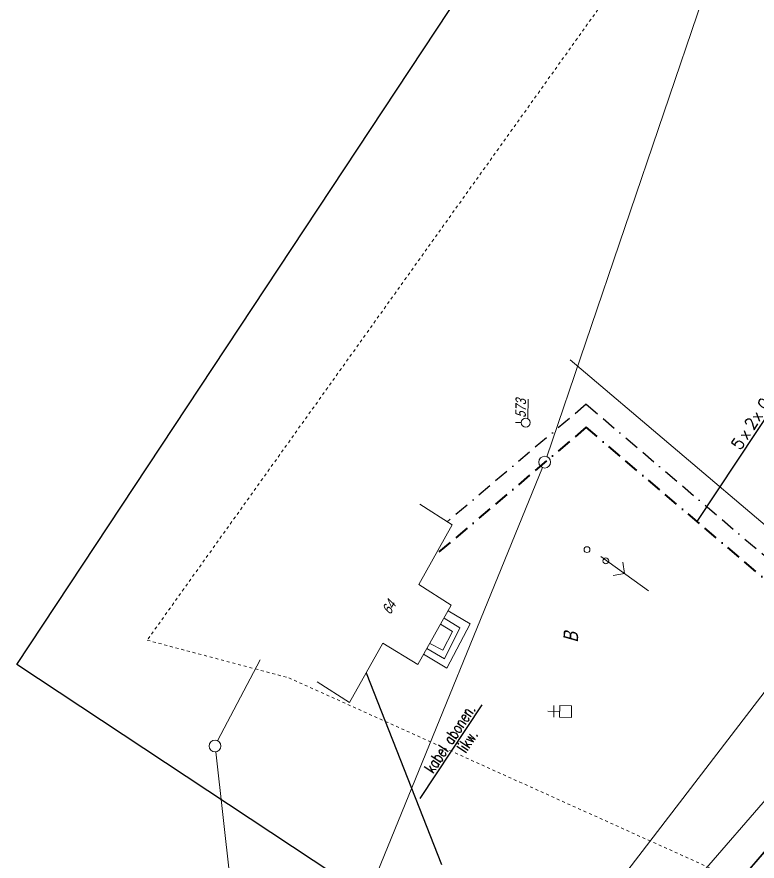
# Model space of a CAD drawing. Header units: millimetres. Extents: x 4848043 to 9699780, y 5827542 to 11659147.
# Drawn here: x 4848852 to 4848977.9, y 5829813.1 to 5829956.6 of the extents above; entities that cross this region are included whole.
import ezdxf
from ezdxf.enums import TextEntityAlignment as Align
from ezdxf.lldxf.tags import DXFTag

# ---------------------------------------------------------------- set-up
doc = ezdxf.new("R2010")
doc.units = ezdxf.units.MM
doc.header["$MEASUREMENT"] = 0
for name, pattern in [('0', [0]), ('BORDER', [1.75, 0.5, -0.25, 0.5, -0.25, 0, -0.25]), ('BUD', [0]), ('GUZ', [1, 0.5, -0.5]), ('SCH', [0]), ('UPW', [0])]:
    doc.linetypes.add(name, pattern=pattern)
doc.layers.get('0').update_dxf_attribs({"lineweight": 18})
for name, color, linetype, lineweight in [('EADTD_T_0', 7, '0', 18), ('EBTPO_L_6', 9, '0', 18), ('EBUPP_L_1', 7, 'BUD', 18), ('EDZPD_L_0', 251, '0', 18), ('EUZOU_T_0', 251, '0', 18), ('EUZPU_L_4', 251, 'GUZ', 18), ('SZAPM_T_0', 251, '0', 18), ('SZNPM_T_0', 251, '0', 18), ('TEL kable doziemne proj.', 32, 'BORDER', 30), ('TES kable doziemne proj.', 4, 'BORDER', 40), ('UEEPA_T_2', 251, '0', 18), ('UKKPOR_L_0', 36, '0', 18), ('UWWPO_L_0', 162, 'UPW', 18)]:
    doc.layers.add(name, color=color, linetype=linetype, lineweight=lineweight)
doc.layers.add('Kanaliza', color=36, linetype='DASHEDX2', lineweight=18, plot=False)
doc.layers.add('RYS layout', color=7, linetype='Continuous', lineweight=30, plot=False)
for name, color, linetype in [('TES kable napow. likw.', 9, 'LIN_NAPOW_LIKW'), ('TES opisy kabli abon.', 30, 'Continuous'), ('TES opisy kabli rozdz.', 30, 'Continuous'), ('TES rury', 6, 'Continuous')]:
    doc.layers.add(name, color=color, linetype=linetype)
doc.styles.add('SIMPLEX', font='simplex.shx', dxfattribs={"width": 0.8, "height": 1.5})
doc.styles.add('Simplex2', font='simplex.shx', dxfattribs={"width": 0.7})
doc.styles.get("Standard").update_dxf_attribs({"font": 'txt', "width": 0.8, "oblique": 15})
tags = doc.linetypes.add('DASHEDX2', pattern=[38.1, 25.4, -12.7]).pattern_tags.tags
tags[6:7] = [DXFTag(74, 4), DXFTag(75, 0), DXFTag(340, '0'), DXFTag(46, 1.0), DXFTag(50, 0.0), DXFTag(44, 0.0), DXFTag(45, 0.0)]
tags[4:5] = [DXFTag(74, 4), DXFTag(75, 0), DXFTag(340, '0'), DXFTag(46, 1.0), DXFTag(50, 0.0), DXFTag(44, 0.0), DXFTag(45, 0.0)]
doc.linetypes.add('LIN_NAPOW_LIKW', pattern='A,0.0001,[131,ltypeshp.shx,S=0.1,R=20,X=0.34023,Y=-0.12817],-0.1,[131,ltypeshp.shx,S=0.1,R=200,X=0.35977,Y=0.12817],-0.3,[135,l_napow.shx,S=0.1,R=0,X=-0.4,Y=0],-0.2,[135,l_napow.shx,S=0.1,R=180,X=0.2,Y=0],-0.2', length=0.8001)

# ---------------------------------------------------------------- blocks, each defined once
blk = doc.blocks.new('FIG_2')
at = {"color": 0}
for p, q in [((-0.00583, 0.491555), (-0.00583, 1.491555)), ((-0.50583, 0.991555), (0.49417, 0.991555)), ((0.49417, 0.491555), (-0.50583, 0.491555)), ((-0.50583, 0.491555), (-0.50583, -0.508445)), ((0.49417, -0.508445), (0.49417, 0.491555)), ((-0.50583, -0.508445), (0.49417, -0.508445))]:
    blk.add_line(p, q, dxfattribs=at)
blk = doc.blocks.new('OSM')
at = {"color": 0}
blk.add_line((0, 0.375), (0, 0.875), dxfattribs=at)
blk.add_circle((0, 0), 0.375, dxfattribs=at)
blk = doc.blocks.new('PNN')
at = {"color": 0}
for p, q in [((2.9395, 0.01539), (2.2324, 0.72249)), ((0.4395, 0.01539), (5.4395, 0.01539)), ((2.9395, 0.01539), (2.2324, -0.69171))]:
    blk.add_line(p, q, dxfattribs=at)
blk = doc.blocks.new('SLS')
at = {"color": 0}
blk.add_circle((0, 0), 0.25, dxfattribs=at)
blk.add_circle((0, 0), 0.25, dxfattribs=at)
blk = doc.blocks.new('KB-IWP')
at = {"style": 'SIMPLEX'}
for p in [(-1.218, 0.25), (0.637, 0.25)]:
    blk.add_text('x', height=1, dxfattribs=at).set_placement(p, align=Align.RIGHT)
at = {"style": 'SIMPLEX', "flags": 1}
blk.add_attdef('TYP-KAB', text='', height=0.5, dxfattribs=at).set_placement((-6.017, 0.25), align=Align.RIGHT)
at = {"style": 'SIMPLEX'}
for tag, p in [('POJ-KAB', (-2.134, 0.25)), ('DL-KAB', (-0.618, -1.25))]:
    blk.add_attdef(tag, text='', height=1, dxfattribs=at).set_placement(p, align=Align.RIGHT)
for tag, p in [('KONS-KAB', (-0.519, 0.25)), ('SR-ZYL', (2.116, 0.25)), ('SEP', (-0.022, -1.25))]:
    blk.add_attdef(tag, text='', height=1, dxfattribs=at).set_placement(p, align=Align.CENTER)
at = {"style": 'SIMPLEX', "flags": 1}
blk.add_attdef('REJ-SZAF', (6.387, 0.25), '', height=0.5, dxfattribs=at)
at = {"style": 'SIMPLEX'}
blk.add_attdef('DL-MON', (0.697, -1.25), '', height=1, dxfattribs=at)

msp = doc.modelspace()

# ---------------------------------------------------------------- linework, layer by layer
at = {"layer": 'EBTPO_L_6', "linetype": 'SCH'}
for p, q in [((4848929.06, 5829853.4), (4848925.32, 5829855.62)), ((4848927.35, 5829852.73), (4848924.64, 5829854.38)), ((4848926.1, 5829852.13), (4848924.06, 5829853.37)), ((4848927.35, 5829852.73), (4848924.71, 5829847.49)), ((4848925.14, 5829845.87), (4848929.06, 5829853.4)), ((4848924.42, 5829848.94), (4848926.1, 5829852.13)), ((4848922.22, 5829850.1), (4848924.42, 5829848.94)), ((4848925.14, 5829845.87), (4848921.17, 5829848.26)), ((4848924.71, 5829847.49), (4848921.74, 5829849.25))]:
    msp.add_line(p, q, dxfattribs=at)
at = {"layer": 'EBUPP_L_1', "linetype": 'BUD'}
for p, q in [((4848926.04, 5829870.23), (4848920.52, 5829873.75)), ((4848920.36, 5829860.13), (4848926.04, 5829870.23)), ((4848925.88, 5829856.61), (4848920.36, 5829860.13)), ((4848920.19, 5829846.51), (4848925.88, 5829856.61)), ((4848908.56, 5829840.04), (4848914.24, 5829850.14)), ((4848920.19, 5829846.51), (4848914.24, 5829850.14)), ((4848908.56, 5829840.04), (4848903.04, 5829843.56))]:
    msp.add_line(p, q, dxfattribs=at)
at = {"layer": 'EDZPD_L_0', "linetype": '0'}
for p, q in [((4849119.95, 5829976.75), (4848859.99, 5829677.64)), ((4849008.15, 5829847.96), (4848869.39, 5829688.44))]:
    msp.add_line(p, q, dxfattribs=at)
at = {"layer": 'EUZPU_L_4', "linetype": 'GUZ'}
for p, q in [((4848985.11, 5830005.84), (4848874.16, 5829850.64)), ((4848874.16, 5829850.64), (4848898.25, 5829844.24)), ((4848898.25, 5829844.24), (4848974.85, 5829809.67))]:
    msp.add_line(p, q, dxfattribs=at)
at = {"layer": 'Kanaliza', "ltscale": 0.1}
for p, q in [((4848942.14, 5829881.84), (4848977.8, 5829986.65)), ((4848894.19, 5829764.51), (4848941.39, 5829879.98)), ((4848886.12, 5829833.55), (4848893.35, 5829847.33)), ((4848893.43, 5829764.52), (4848885.81, 5829831.65))]:
    msp.add_line(p, q, dxfattribs=at)
for centre in [(4848941.76, 5829880.91), (4848885.7, 5829832.65)]:
    msp.add_circle(centre, 1, dxfattribs=at)
at = {"layer": 'RYS layout'}
msp.add_lwpolyline([(4849426.16, 5830198.15), (4849089.74, 5829689.31), (4848852, 5829846.49), (4849188.43, 5830355.33)], close=True, dxfattribs=at)
at = {"layer": 'TEL kable doziemne proj.', "ltscale": 5}
for q in [(4848925.19, 5829870.77), (4848992.22, 5829853.9)]:
    msp.add_line((4848948.82, 5829890.76), q, dxfattribs=at)
at = {"layer": 'TES kable doziemne proj.', "ltscale": 5}
msp.add_lwpolyline([(4849021.91, 5829832.65), (4849000.71, 5829851.08), (4848991.15, 5829850.87), (4848948.82, 5829886.83), (4848923.17, 5829865.13)], dxfattribs=at)
at = {"layer": 'TES kable napow. likw.', "ltscale": 5}
msp.add_line((4848911.4, 5829845.09), (4848924.2, 5829812.5), dxfattribs=at)
at = {"layer": 'TES opisy kabli rozdz.'}
msp.add_line((4848982.3, 5829893), (4848967.65, 5829870.83), dxfattribs=at)
at = {"layer": 'TES rury', "linetype": 'Continuous'}
msp.add_line((4848931.06, 5829839.64), (4848920.53, 5829823.71), dxfattribs=at)
at = {"layer": 'UKKPOR_L_0', "linetype": '0'}
msp.add_line((4848988.87, 5829854.53), (4848941.52, 5829792.8), dxfattribs=at)
at = {"layer": 'UWWPO_L_0', "linetype": 'UPW'}
for p, q in [((4849002.54, 5829850.38), (4848946.1, 5829898.32)), ((4848961.26, 5829802.73), (4849002.54, 5829850.38))]:
    msp.add_line(p, q, dxfattribs=at)

# ---------------------------------------------------------------- block references
at = {"layer": 'SZAPM_T_0', "xscale": 2, "yscale": 2, "zscale": 2, "rotation": 88.97723720235952}
msp.add_blockref('FIG_2', (4848945.3, 5829838.54), dxfattribs=at)
at = {"layer": 'SZNPM_T_0', "xscale": 2, "yscale": 2, "zscale": 2, "rotation": 88.97723720235952}
msp.add_blockref('OSM', (4848938.53, 5829887.63), dxfattribs=at)
msp.add_blockref('OSM', (4848938.53, 5829887.63), dxfattribs=at)
at = {"layer": 'TES opisy kabli abon.', "linetype": 'Continuous'}
ref = msp.add_blockref('KB-IWP', (4848978.68, 5829887.52), dxfattribs=dict(at, xscale=1.999999999546578, yscale=1.999999999546578, zscale=1.999999999546578, rotation=56.52915817543128))
ref.add_attrib('POJ-KAB', '5', dxfattribs={"layer": '0', "height": 2, "rotation": 56.5292, "style": 'SIMPLEX'}).set_placement((4848975.91, 5829884.23), align=Align.RIGHT)
ref.add_attrib('KONS-KAB', '2', dxfattribs={"layer": '0', "height": 2, "rotation": 56.5292, "style": 'SIMPLEX'}).set_placement((4848977.69, 5829886.93), align=Align.CENTER)
ref.add_attrib('SR-ZYL', '0,5', dxfattribs={"layer": '0', "height": 2, "rotation": 56.5292, "style": 'SIMPLEX'}).set_placement((4848980.6, 5829891.33), align=Align.CENTER)
at = {"layer": 'UEEPA_T_2'}
for name, p, xscale, yscale, zscale, rotation in [('SLS', (4848948.95, 5829866.04), 2, 2, 2, 88.97723720235952), ('PNN', (4848950.56, 5829865.37), 2.000000000213143, 2.000000000213143, 2.000000000213143, 324.2272372094692), ('SLS', (4848952.15, 5829864.13), 2, 2, 2, 88.97723720235952)]:
    msp.add_blockref(name, p, dxfattribs=dict(at, xscale=xscale, yscale=yscale, zscale=zscale, rotation=rotation))

# ---------------------------------------------------------------- texts
at = {"layer": 'EADTD_T_0', "insert": (4848916.06, 5829855.78), "char_height": 1.8, "attachment_point": 8, "rotation": 60.431, "line_spacing_factor": 0.82}
msp.add_mtext('64', dxfattribs=at)
at = {"layer": 'EUZOU_T_0', "insert": (4848946.2, 5829851.13), "char_height": 2.5, "attachment_point": 5, "rotation": 88.9772, "line_spacing_factor": 0.82}
msp.add_mtext('B', dxfattribs=at)
at = {"layer": 'SZNPM_T_0', "insert": (4848937.65, 5829888.45), "char_height": 1.8, "attachment_point": 4, "rotation": 88.9772, "line_spacing_factor": 0.82}
msp.add_mtext('{\\L573}\\P', dxfattribs=at)
at = {"layer": 'TES rury', "linetype": 'Continuous', "style": 'Simplex2', "width": 0.7}
for s, p in [('kabel abonen.', (4848922.8, 5829827.89)), ('likw.', (4848928.34, 5829831.35))]:
    msp.add_text(s, height=2, rotation=56.5292, dxfattribs=at).set_placement(p)

doc.saveas('drawing.dxf')
